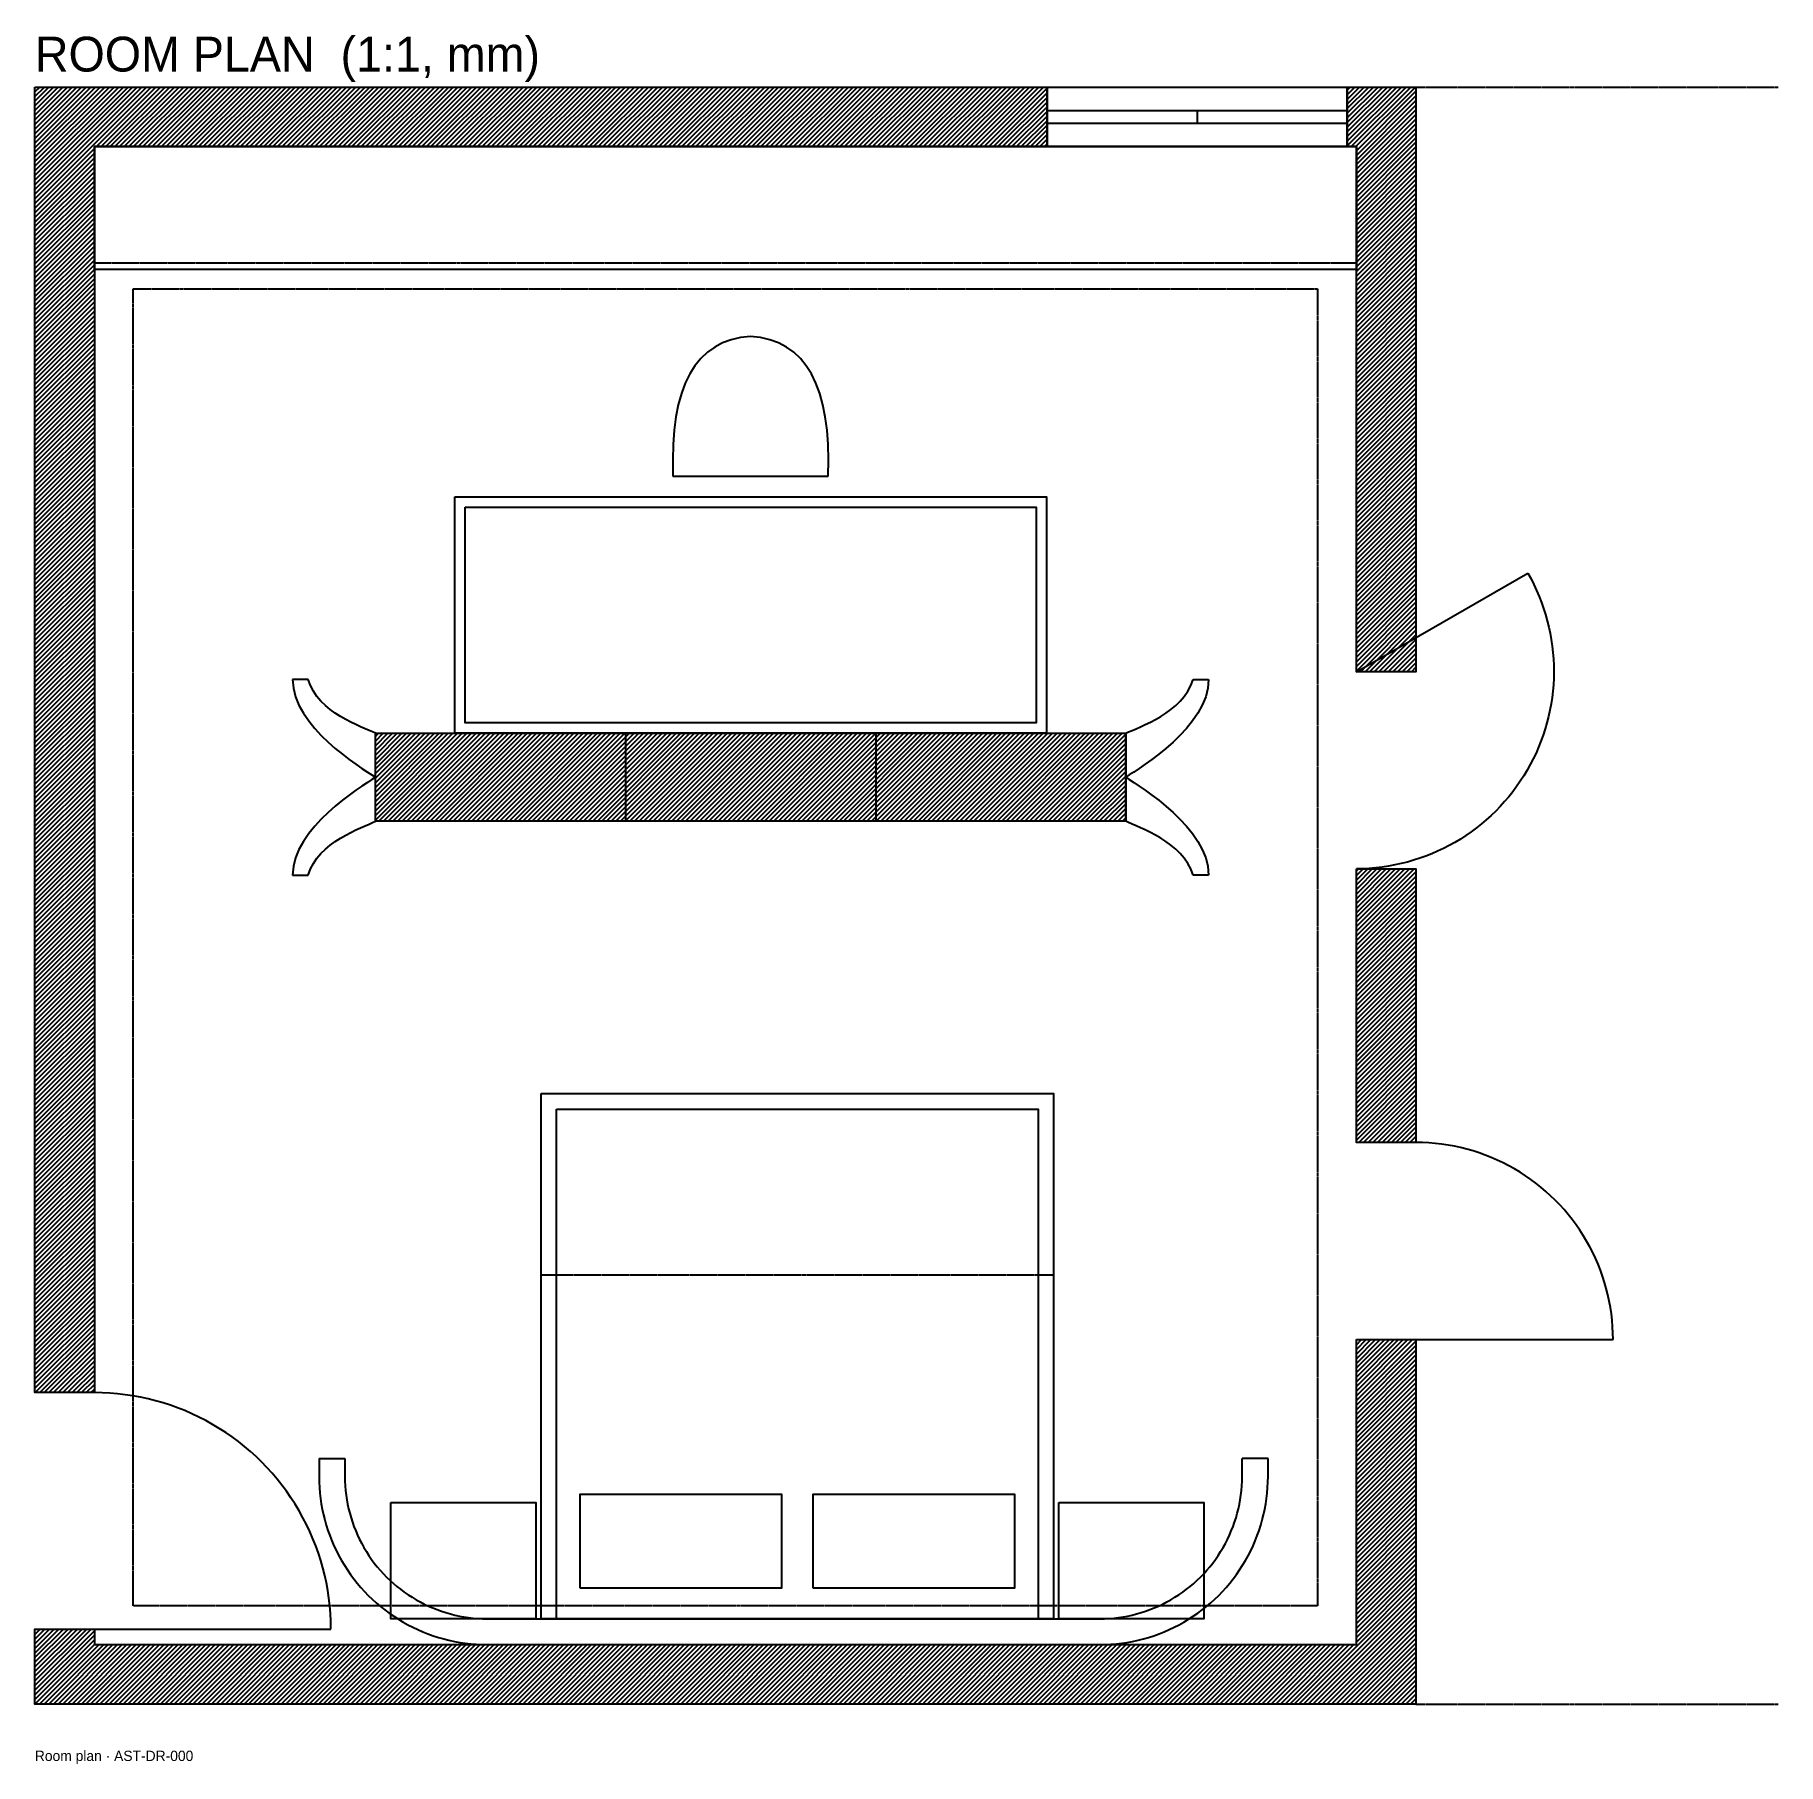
# Model space of a CAD drawing. Header units: millimetres. Extents: x 0 to 6737, y -232 to 6453.
import ezdxf

# ---------------------------------------------------------------- set-up
doc = ezdxf.new("R2010")
doc.units = ezdxf.units.MM
doc.linetypes.add('DASHED', pattern=[1.524, 1.27, -0.254])
doc.layers.add('Room plan', color=7, linetype='Continuous')
doc.layers.add('Room plan hatch', color=8, linetype='Continuous')

msp = doc.modelspace()

# ---------------------------------------------------------------- hatches: boundary and pattern name
at = {"layer": 'Room plan hatch'}
h = msp.add_hatch(dxfattribs=at)
h.set_pattern_fill('ANSI31', scale=4)
h.paths.add_polyline_path([(0, 6251), (3912, 6251), (3912, 6021), (230, 6021), (230, 1204), (0, 1204), (0, 6251)])
h = msp.add_hatch(dxfattribs=at)
h.set_pattern_fill('ANSI31', scale=4)
h.paths.add_polyline_path([(5072, 6251), (5337, 6251), (5337, 3991), (5107, 3991), (5107, 6021), (5072, 6021), (5072, 6251)])
h = msp.add_hatch(dxfattribs=at)
h.set_pattern_fill('ANSI31', scale=4)
h.paths.add_polyline_path([(1316, 3753), (4216, 3753), (4216, 3413), (1316, 3413), (1316, 3753)])
h = msp.add_hatch(dxfattribs=at)
h.set_pattern_fill('ANSI31', scale=4)
h.paths.add_polyline_path([(5107, 3229), (5337, 3229), (5337, 2171), (5107, 2171), (5107, 3229)])
h = msp.add_hatch(dxfattribs=at)
h.set_pattern_fill('ANSI31', scale=4)
h.paths.add_polyline_path([(5107, 1409), (5337, 1409), (5337, 0), (0, 0), (0, 290), (230, 290), (230, 230), (5107, 230), (5107, 1409)])

# ---------------------------------------------------------------- linework, layer by layer
at = {"layer": 'Room plan'}
for p, q in [((3912, 6161), (5072, 6161)), ((4492, 6161), (4492, 6111)), ((3912, 6111), (5072, 6111)), ((5107, 3991), (5769.9, 4372)), ((2282.7, 3753), (2282.7, 3413)), ((3249.4, 3753), (3249.4, 3413)), ((5337, 1409), (6099, 1409)), ((230, 290), (1144, 290))]:
    msp.add_line(p, q, dxfattribs=at)
at = {"layer": 'Room plan', "linetype": 'DASHED'}
for p, q in [((230, 5571), (5107, 5571)), ((1956, 1660), (3937, 1660))]:
    msp.add_line(p, q, dxfattribs=at)
at = {"layer": 'Room plan'}
for points in [[(0, 6251), (3912, 6251), (3912, 6021), (230, 6021), (230, 1204), (0, 1204), (0, 6251)], [(3912, 6251), (5072, 6251), (5072, 6021), (3912, 6021), (3912, 6251)], [(5072, 6251), (5337, 6251), (5337, 3991), (5107, 3991), (5107, 6021), (5072, 6021), (5072, 6251)], [(230, 6021), (5107, 6021), (5107, 5546), (230, 5546), (230, 6021)], [(2466, 4747), (3066, 4747)], [(1623, 4667), (3909, 4667), (3909, 3753), (1623, 3753), (1623, 4667)], [(1663, 4627), (3869, 4627), (3869, 3793), (1663, 3793), (1663, 4627)], [(1056, 3961), (996, 3961)], [(4476, 3961), (4536, 3961)], [(1316, 3753), (4216, 3753), (4216, 3413), (1316, 3413), (1316, 3753)], [(1316, 3413), (1316, 3753)], [(4216, 3413), (4216, 3753)], [(996, 3205), (1056, 3205)], [(4536, 3205), (4476, 3205)], [(5107, 3229), (5337, 3229), (5337, 2171), (5107, 2171), (5107, 3229)], [(1956, 2360), (3937, 2360), (3937, 330), (1956, 330), (1956, 2360)], [(2016, 2300), (3877, 2300), (3877, 330), (2016, 330), (2016, 2300)], [(5107, 1409), (5337, 1409), (5337, 0), (0, 0), (0, 290), (230, 290), (230, 230), (5107, 230), (5107, 1409)], [(1098.1, 950), (1098.1, 880)], [(1098.1, 950), (1198.1, 950)], [(1198.1, 950), (1198.1, 880)], [(4665.6, 880), (4665.6, 950)], [(4765.6, 950), (4665.6, 950)], [(4765.6, 880), (4765.6, 950)], [(2106, 450), (2886.5, 450), (2886.5, 810), (2106, 810), (2106, 450)], [(3006.5, 450), (3787, 450), (3787, 810), (3006.5, 810), (3006.5, 450)], [(1376, 780), (1936, 780), (1936, 330), (1376, 330), (1376, 780)], [(3957, 780), (4517, 780), (4517, 330), (3957, 330), (3957, 780)], [(1748.1, 330), (4115.6, 330)], [(1748.1, 230), (4115.6, 230)]]:
    msp.add_lwpolyline(points, dxfattribs=at)
at = {"layer": 'Room plan', "linetype": 'DASHED'}
for points in [[(5337, 6251), (6737, 6251)], [(380, 5471), (4957, 5471), (4957, 380), (380, 380), (380, 5471)], [(5337, 0), (6737, 0)]]:
    msp.add_lwpolyline(points, dxfattribs=at)
at = {"layer": 'Room plan'}
for points in [[(2766, 5287), (2552.7, 5273.7), (2452.7, 5093.7), (2466, 4747)], [(3066, 4747), (3079.4, 5093.7), (2979.4, 5273.7), (2766, 5287)], [(996, 3961), (996, 3779), (1256, 3623), (1316, 3583)], [(1316, 3753), (1264, 3779), (1095, 3831), (1056, 3961)], [(4216, 3753), (4268, 3779), (4437, 3831), (4476, 3961)], [(4536, 3961), (4536, 3779), (4276, 3623), (4216, 3583)], [(1316, 3583), (1256, 3543), (996, 3387), (996, 3205)], [(4216, 3583), (4276, 3543), (4536, 3387), (4536, 3205)], [(1056, 3205), (1095, 3335), (1264, 3387), (1316, 3413)], [(4476, 3205), (4437, 3335), (4268, 3387), (4216, 3413)]]:
    msp.add_open_spline(points, degree=3, dxfattribs=at)
for points, knots in [([(5769.9, 4372), (5836.1, 4255.8), (5870.6, 4124.3), (5870.1, 3990.6), (5869.6, 3856.9), (5834, 3725.6), (5766.9, 3610), (5699.8, 3494.3), (5603.6, 3398.3), (5487.8, 3331.4), (5372, 3264.6), (5240.7, 3229.3), (5107, 3229)], [0, 0, 0, 0, 1, 1, 1, 2, 2, 2, 3, 3, 3, 4, 4, 4, 4]), ([(6099, 1409), (6099, 1542.7), (6063.8, 1674.2), (5996.9, 1790), (5930, 1905.8), (5833.8, 2002), (5718, 2068.9), (5602.2, 2135.8), (5470.7, 2171), (5337, 2171)], [0, 0, 0, 0, 1, 1, 1, 2, 2, 2, 3, 3, 3, 3]), ([(1144, 290), (1144, 450.4), (1101.8, 608.1), (1021.5, 747), (941.3, 885.9), (825.9, 1001.3), (687, 1081.5), (548.1, 1161.8), (390.4, 1204), (230, 1204)], [0, 0, 0, 0, 1, 1, 1, 2, 2, 2, 3, 3, 3, 3]), ([(1098.1, 880), (1098.1, 765.9), (1128.1, 653.8), (1185.2, 555), (1242.2, 456.2), (1324.3, 374.1), (1423.1, 317.1), (1521.9, 260), (1634, 230), (1748.1, 230)], [0, 0, 0, 0, 1, 1, 1, 2, 2, 2, 3, 3, 3, 3]), ([(1198.1, 880), (1198.1, 783.5), (1223.5, 688.6), (1271.8, 605), (1320.1, 521.4), (1389.5, 452), (1473.1, 403.7), (1556.7, 355.4), (1651.6, 330), (1748.1, 330)], [0, 0, 0, 0, 1, 1, 1, 2, 2, 2, 3, 3, 3, 3]), ([(4115.6, 230), (4229.7, 230), (4341.8, 260), (4440.6, 317.1), (4539.4, 374.1), (4621.5, 456.2), (4678.5, 555), (4735.6, 653.8), (4765.6, 765.9), (4765.6, 880)], [0, 0, 0, 0, 1, 1, 1, 2, 2, 2, 3, 3, 3, 3]), ([(4115.6, 330), (4212.1, 330), (4307, 355.4), (4390.6, 403.7), (4474.2, 452), (4543.7, 521.4), (4591.9, 605), (4640.2, 688.6), (4665.6, 783.5), (4665.6, 880)], [0, 0, 0, 0, 1, 1, 1, 2, 2, 2, 3, 3, 3, 3])]:
    msp.add_open_spline(points, degree=3, knots=knots, dxfattribs=at)

# ---------------------------------------------------------------- texts
at = {"layer": 'LABELS'}
for s, height, p in [('ROOM PLAN  (1:1, mm)', 134.74, (0, 6311)), ('Room plan · AST-DR-000', 40, (0, -220))]:
    msp.add_text(s, height=height, dxfattribs=at).set_placement(p)

doc.saveas('drawing.dxf')
